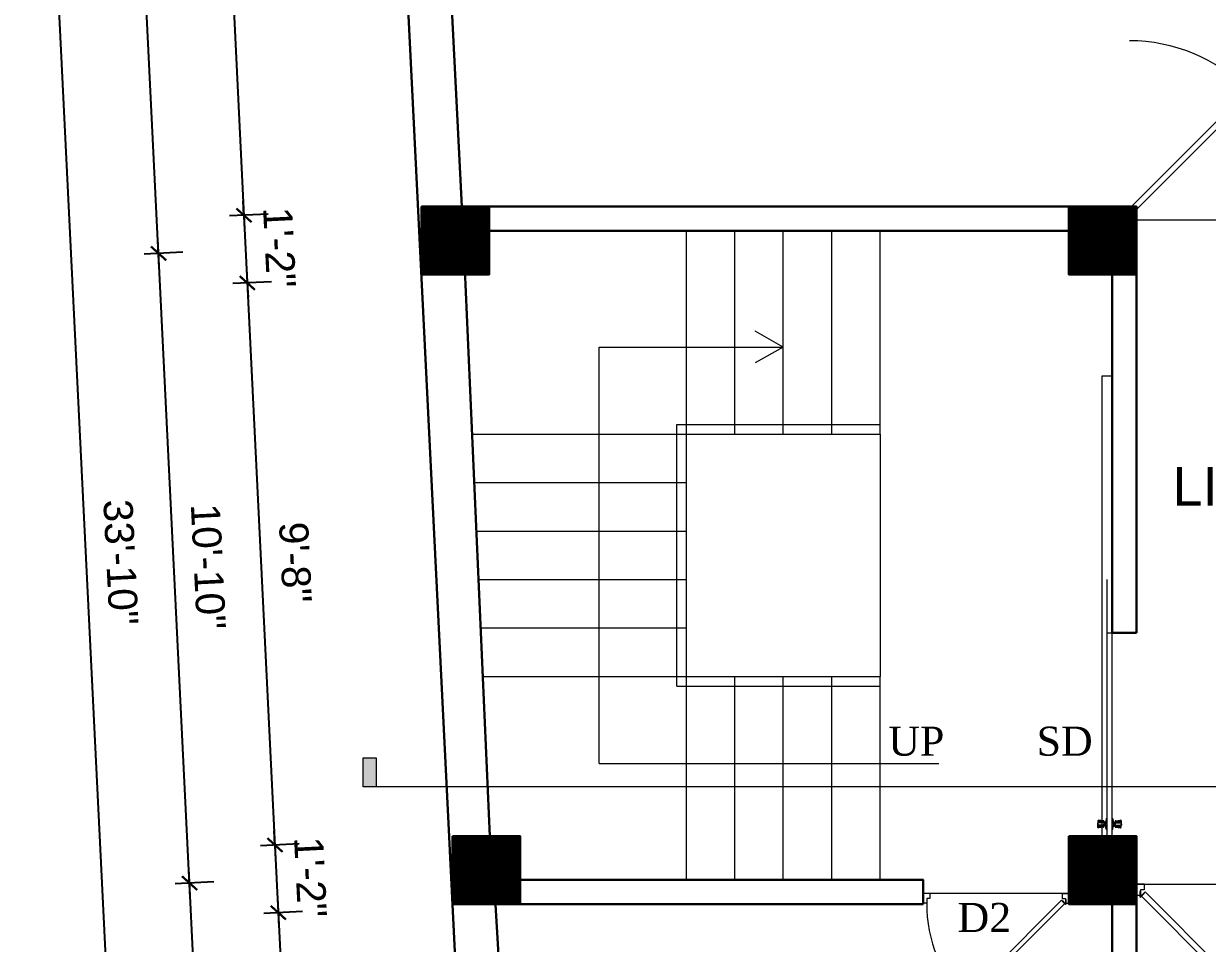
# Model space of a CAD drawing. Header units: inches. Extents: x -4737 to 13205, y 2479 to 13285.
# Drawn here: x -1151.1 to -906.7, y 11473.4 to 11663.2 of the extents above; entities that cross this region are included whole.
import ezdxf
from ezdxf.enums import TextEntityAlignment as Align

# ---------------------------------------------------------------- set-up
doc = ezdxf.new("R2010")
doc.units = ezdxf.units.IN
doc.header["$MEASUREMENT"] = 0
doc.linetypes.add('HIDDEN2', pattern=[0.1875, 0.125, -0.0625])
for name, color, linetype, lineweight in [('Door', 205, 'Continuous', 13), ('hatch-.09', 8, 'Continuous', 9), ('Label', 7, 'Continuous', 13), ('ns_DIMS', 1, 'Continuous', 0), ('ns_DIMS @ 1', 1, 'Continuous', 0), ('ns_TEXT', 7, 'Continuous', 13), ('PUERTAS', 7, 'Continuous', 9), ('stair', 201, 'Continuous', 13), ('WALL', 12, 'Continuous', 30)]:
    doc.layers.add(name, color=color, linetype=linetype, lineweight=lineweight)
doc.styles.add('arial 1000', font='arial.ttf')
doc.styles.add('dim', font='arial.ttf', dxfattribs={"height": 7})
doc.styles.get("Standard").update_dxf_attribs({"font": 'arial.ttf'})
doc.styles.add('Tahoma', font='tahoma.ttf')
doc.dimstyles.new("1-8'", dxfattribs={"dimtxt": 6, "dimasz": 3, "dimexe": 3, "dimexo": 6, "dimgap": 4, "dimtad": 1, "dimdec": 0, "dimzin": 0, "dimdsep": 46, "dimlunit": 4, "dimtxsty": 'arial 1000', "dimblk": 'ARCHTICK', "dimcen": 8, "dimdle": 3, "dimclrt": 7, "dimazin": 0, "dimtfac": 1, "dimtdec": 0, "dimtix": 1, "dimtmove": 2, "dimatfit": 3, "dimfxl": 5, "dimfxlon": 1, "dimarcsym": 0})

# ---------------------------------------------------------------- blocks, each defined once
blk = doc.blocks.new('2ft6in')
at = {"layer": 'PUERTAS', "color": 2}
for p, q in [((0.84, 2.1), (21.02, 22.28)), ((21.71, 21.6), (21.02, 22.28)), ((21.71, 21.6), (1.47, 1.37)), ((18.33, 21.76), (18.31, 21.77)), ((21.18, 18.9), (21.2, 18.89)), ((0, 2), (0, 0)), ((0.6, 2), (0, 2)), ((1.33, 0), (0, 0)), ((0.6, 1.26), (0.6, 2.04)), ((0.67, 1.26), (0.6, 1.26)), ((0.67, 1.26), (0.67, 2.01)), ((0.67, 1), (0.67, 1.26)), ((1.33, 1), (0.67, 1)), ((1.31, 1.53), (0.79, 2.06)), ((1.36, 1.58), (0.81, 2.12)), ((1.36, 1.58), (1.31, 1.53)), ((1.47, 1.37), (1.31, 1.53)), ((1.33, 0), (1.33, 1)), ((28.67, 0), (28.67, 1)), ((28.67, 1), (29.33, 1)), ((28.67, 0), (30, 0)), ((29.33, 1), (29.33, 2)), ((29.33, 2), (30, 2)), ((30, 0), (30, 2))]:
    blk.add_line(p, q, dxfattribs=at)
at = {"layer": 'PUERTAS', "color": 8}
for p, q in [((18.44, 21.9), (18.56, 22.02)), ((18.58, 22.01), (18.56, 22.02)), ((19.42, 21.38), (18.75, 22.14)), ((19.51, 21.48), (18.88, 22.26)), ((19.55, 21.53), (18.93, 22.3)), ((18.81, 20.78), (18.04, 21.4)), ((18.86, 20.83), (18.08, 21.46)), ((18.95, 20.92), (18.2, 21.58)), ((18.44, 21.9), (18.31, 21.77)), ((19.07, 21.03), (18.34, 21.72)), ((19.3, 21.26), (18.61, 22)), ((18.91, 20.27), (19.19, 20.69)), ((19.13, 20.8), (19.03, 20.9)), ((19.15, 20.82), (19.05, 20.92)), ((19.09, 20.44), (19.25, 20.76)), ((19.19, 20.87), (19.1, 20.96)), ((19.25, 20.93), (19.16, 21.02)), ((19.28, 20.63), (19.32, 20.83)), ((19.4, 21.08), (19.31, 21.17)), ((19.47, 21.15), (19.38, 21.24)), ((19.43, 20.78), (19.4, 20.9)), ((19.51, 21.19), (19.42, 21.28)), ((19.55, 20.91), (19.43, 20.94)), ((19.53, 21.21), (19.44, 21.3)), ((19.7, 21.06), (19.51, 21.01)), ((19.89, 21.24), (19.58, 21.08)), ((20.07, 21.42), (19.64, 21.15)), ((19.69, 19.49), (20.12, 19.76)), ((19.87, 19.67), (20.18, 19.83)), ((20.06, 19.85), (20.25, 19.9)), ((20.21, 20), (20.33, 19.97)), ((20.23, 19.7), (20.32, 19.61)), ((20.25, 19.72), (20.34, 19.63)), ((20.29, 19.76), (20.38, 19.67)), ((20.33, 20.13), (20.36, 20.01)), ((20.36, 19.83), (20.45, 19.74)), ((20.48, 20.28), (20.44, 20.08)), ((20.46, 19.64), (21.14, 18.91)), ((20.5, 19.98), (20.6, 19.89)), ((20.67, 20.47), (20.51, 20.15)), ((20.85, 20.64), (20.57, 20.22)), ((20.57, 20.04), (20.66, 19.95)), ((20.61, 20.09), (20.7, 19.99)), ((20.63, 20.11), (20.72, 20.01)), ((20.69, 19.87), (21.42, 19.19)), ((20.81, 19.99), (21.56, 19.33)), ((20.9, 20.08), (21.68, 19.45)), ((20.95, 20.13), (21.72, 19.51)), ((20.21, 19.38), (20.83, 18.61)), ((20.25, 19.43), (20.88, 18.65)), ((20.34, 19.53), (21, 18.77)), ((21.32, 19.01), (21.2, 18.89)), ((21.32, 19.01), (21.44, 19.14)), ((21.43, 19.15), (21.44, 19.14)), ((0, 0), (30, 0))]:
    blk.add_line(p, q, dxfattribs=at)
at = {"layer": 'PUERTAS', "color": 1}
for p, q in [((18.82, 22.25), (18.45, 21.88)), ((18.9, 22.28), (18.48, 21.86)), ((18.84, 22.23), (18.82, 22.25)), ((19.54, 21.59), (18.99, 22.27)), ((18.06, 21.44), (18.48, 21.86)), ((18.74, 20.79), (18.06, 21.34)), ((18.08, 21.51), (18.45, 21.88)), ((18.11, 21.49), (18.08, 21.51)), ((18.83, 20.8), (19.18, 21.15)), ((18.84, 20.21), (19.1, 20.6)), ((18.85, 20.11), (18.84, 20.12)), ((18.92, 20.89), (18.93, 20.88)), ((19.02, 20.88), (19.24, 21.1)), ((19.12, 20.8), (19.03, 20.89)), ((19.1, 20.7), (19.11, 20.69)), ((19.1, 20.6), (19.1, 20.6)), ((19.11, 20.79), (19.33, 21.01)), ((19.54, 21.5), (19.18, 21.15)), ((19.45, 21.31), (19.24, 21.1)), ((19.55, 21.22), (19.33, 21.01)), ((19.45, 21.41), (19.45, 21.41)), ((19.54, 21.22), (19.45, 21.31)), ((19.64, 21.23), (19.64, 21.23)), ((19.64, 19.42), (20.02, 19.67)), ((19.74, 21.24), (19.73, 21.23)), ((20.12, 21.49), (19.74, 21.24)), ((20.02, 19.67), (20.03, 19.68)), ((20.12, 19.68), (20.12, 19.68)), ((20.21, 19.69), (20.43, 19.9)), ((20.22, 21.48), (20.22, 21.49)), ((20.22, 19.41), (20.57, 19.76)), ((20.22, 19.69), (20.31, 19.6)), ((20.31, 19.6), (20.52, 19.81)), ((20.65, 20.12), (20.43, 19.9)), ((20.74, 20.03), (20.52, 19.81)), ((20.93, 20.11), (20.57, 19.76)), ((20.64, 20.11), (20.73, 20.02)), ((20.66, 20.31), (20.65, 20.31)), ((20.65, 20.21), (20.65, 20.22)), ((20.91, 20.7), (20.66, 20.31)), ((20.84, 20.02), (20.83, 20.03)), ((20.91, 20.8), (20.91, 20.79)), ((21.02, 20.12), (21.7, 19.57)), ((19.53, 19.43), (19.54, 19.42)), ((20.22, 19.32), (20.76, 18.64)), ((20.31, 19.5), (20.31, 19.5)), ((20.86, 18.63), (21.28, 19.05)), ((20.91, 18.68), (20.94, 18.66)), ((20.94, 18.66), (21.31, 19.03)), ((21.7, 19.47), (21.28, 19.05)), ((21.67, 19.4), (21.31, 19.03)), ((21.65, 19.42), (21.67, 19.4))]:
    blk.add_line(p, q, dxfattribs=at)
at = {"layer": 'PUERTAS', "color": 2}
for radius in [0.129, 0.0627]:
    blk.add_circle((0.68, 2.14), radius, dxfattribs=at)
at = {"layer": 'PUERTAS', "color": 8}
blk.add_arc((0.68, 2.14), 28.65, 359.7285, 90.0333, dxfattribs=at)
at = {"layer": 'PUERTAS', "color": 1}
for centre, start, end in [((18.94, 22.23), 38.9236, 135), ((18.78, 20.84), 231.0764, 315), ((18.89, 20.16), 135, 225), ((18.97, 20.93), 225, 315), ((19.16, 20.74), 135, 219.7428), ((19.06, 20.65), 315, 39.7428), ((19.4, 21.36), 315, 45), ((19.49, 21.55), 315, 38.9236), ((19.6, 21.18), 50.2572, 135), ((19.68, 21.28), 230.2572, 315), ((20.07, 19.63), 50.2572, 135), ((20.17, 21.44), 45, 135), ((20.16, 19.73), 230.2572, 315), ((20.35, 19.55), 135, 225), ((20.7, 20.26), 135, 219.7428), ((20.6, 20.17), 315, 39.7428), ((20.78, 19.98), 45, 135), ((20.87, 20.75), 315, 45), ((20.98, 20.07), 51.0764, 135), ((21.65, 19.52), 315, 51.0764), ((19.59, 19.47), 225, 315), ((20.27, 19.36), 135, 218.9236), ((20.82, 18.68), 218.9236, 315)]:
    blk.add_arc(centre, 0.0667, start, end, dxfattribs=at)
blk = doc.blocks.new('*U33')
at = {"color": 3, "xscale": -1}
blk.add_blockref('2ft6in', (42, 0), dxfattribs=at)
blk = doc.blocks.new('3ft')
at = {"layer": 'PUERTAS', "color": 2}
for p, q in [((1.01, 2.52), (25.23, 26.74)), ((26.05, 25.92), (1.77, 1.64)), ((21.99, 26.11), (21.98, 26.13)), ((26.05, 25.92), (25.23, 26.74)), ((25.42, 22.68), (25.43, 22.67)), ((0.72, 1.52), (0.72, 2.44)), ((1.57, 1.84), (0.94, 2.47)), ((1.63, 1.89), (0.97, 2.55)), ((0, 2.4), (0, 0)), ((0.72, 2.4), (0, 2.4)), ((1.6, 0), (0, 0)), ((0.8, 1.52), (0.72, 1.52)), ((0.8, 1.52), (0.8, 2.41)), ((0.8, 1.2), (0.8, 1.52)), ((1.6, 1.2), (0.8, 1.2)), ((1.63, 1.89), (1.57, 1.84)), ((1.77, 1.64), (1.57, 1.84)), ((1.6, 0), (1.6, 1.2)), ((34.4, 0), (34.4, 1.2)), ((34.4, 1.2), (35.2, 1.2)), ((34.4, 0), (36, 0)), ((35.2, 1.2), (35.2, 2.4)), ((35.2, 2.4), (36, 2.4)), ((36, 0), (36, 2.4))]:
    blk.add_line(p, q, dxfattribs=at)
at = {"layer": 'PUERTAS', "color": 8}
for p, q in [((22.57, 24.94), (21.65, 25.68)), ((22.63, 24.99), (21.69, 25.75)), ((22.74, 25.1), (21.84, 25.9)), ((22.13, 26.28), (21.98, 26.13)), ((22.88, 25.24), (22.01, 26.06)), ((22.13, 26.28), (22.27, 26.42)), ((22.29, 26.41), (22.27, 26.42)), ((23.16, 25.52), (22.34, 26.39)), ((23.3, 25.66), (22.5, 26.56)), ((23.41, 25.77), (22.65, 26.71)), ((22.69, 24.32), (23.02, 24.83)), ((23.46, 25.83), (22.72, 26.75)), ((22.95, 24.96), (22.84, 25.07)), ((22.98, 24.99), (22.86, 25.1)), ((23.03, 25.04), (22.91, 25.15)), ((22.91, 24.53), (23.1, 24.91)), ((23.11, 25.12), (22.99, 25.23)), ((23.13, 24.76), (23.18, 24.99)), ((23.28, 25.3), (23.17, 25.41)), ((23.36, 25.37), (23.25, 25.49)), ((23.31, 24.94), (23.28, 25.08)), ((23.41, 25.43), (23.3, 25.54)), ((23.46, 25.09), (23.32, 25.13)), ((23.44, 25.45), (23.33, 25.56)), ((23.64, 25.27), (23.41, 25.22)), ((23.87, 25.49), (23.49, 25.3)), ((24.08, 25.71), (23.57, 25.38)), ((24.8, 24.56), (24.61, 24.18)), ((25.02, 24.77), (24.68, 24.26)), ((23.63, 23.38), (24.14, 23.72)), ((23.84, 23.6), (24.22, 23.79)), ((24.07, 23.82), (24.3, 23.88)), ((24.25, 24), (24.39, 23.97)), ((24.25, 23.26), (24.99, 22.34)), ((24.27, 23.64), (24.38, 23.53)), ((24.3, 23.67), (24.41, 23.56)), ((24.3, 23.32), (25.06, 22.38)), ((24.35, 23.72), (24.46, 23.61)), ((24.4, 24.15), (24.43, 24.01)), ((24.41, 23.43), (25.2, 22.53)), ((24.43, 23.8), (24.54, 23.69)), ((24.58, 24.33), (24.52, 24.1)), ((24.55, 23.57), (25.37, 22.7)), ((24.6, 23.97), (24.72, 23.86)), ((24.68, 24.05), (24.79, 23.94)), ((24.73, 24.1), (24.85, 23.99)), ((24.76, 24.13), (24.87, 24.02)), ((24.83, 23.85), (25.7, 23.03)), ((24.97, 23.99), (25.87, 23.2)), ((25.08, 24.1), (26.02, 23.34)), ((25.14, 24.15), (26.06, 23.41)), ((25.58, 22.82), (25.43, 22.67)), ((25.58, 22.82), (25.73, 22.97)), ((25.72, 22.98), (25.73, 22.97)), ((0, 0), (36, 0))]:
    blk.add_line(p, q, dxfattribs=at)
at = {"layer": 'PUERTAS', "color": 1}
for p, q in [((21.67, 25.73), (22.17, 26.23)), ((22.49, 24.95), (21.67, 25.61)), ((21.7, 25.82), (22.14, 26.26)), ((21.73, 25.79), (21.7, 25.82)), ((22.58, 26.7), (22.14, 26.26)), ((22.67, 26.73), (22.17, 26.23)), ((22.61, 26.67), (22.58, 26.7)), ((22.6, 24.96), (23.02, 25.38)), ((22.61, 24.25), (22.92, 24.72)), ((22.7, 25.07), (22.71, 25.06)), ((23.45, 25.91), (22.79, 26.73)), ((22.82, 25.06), (23.08, 25.32)), ((22.94, 24.95), (22.83, 25.07)), ((22.92, 24.72), (22.92, 24.72)), ((22.93, 24.94), (23.19, 25.21)), ((22.93, 24.84), (22.93, 24.83)), ((23.44, 25.81), (23.02, 25.38)), ((23.34, 25.58), (23.08, 25.32)), ((23.46, 25.47), (23.19, 25.21)), ((23.33, 25.7), (23.34, 25.69)), ((23.45, 25.46), (23.33, 25.57)), ((23.57, 25.47), (23.57, 25.47)), ((24.15, 25.79), (23.68, 25.48)), ((23.68, 25.48), (23.68, 25.48)), ((24.27, 25.78), (24.26, 25.79)), ((25.1, 24.84), (24.79, 24.38)), ((25.09, 24.96), (25.1, 24.95)), ((22.62, 24.13), (22.61, 24.14)), ((23.44, 23.31), (23.45, 23.3)), ((23.56, 23.3), (24.03, 23.61)), ((24.03, 23.61), (24.03, 23.62)), ((24.14, 23.62), (24.14, 23.62)), ((24.25, 23.62), (24.51, 23.89)), ((24.26, 23.29), (24.69, 23.71)), ((24.26, 23.63), (24.37, 23.52)), ((24.26, 23.18), (24.92, 22.37)), ((24.37, 23.52), (24.63, 23.77)), ((24.37, 23.4), (24.37, 23.4)), ((24.78, 24.15), (24.51, 23.89)), ((24.89, 24.03), (24.63, 23.77)), ((25.11, 24.14), (24.69, 23.71)), ((24.77, 24.14), (24.88, 24.03)), ((24.79, 24.38), (24.78, 24.37)), ((24.78, 24.26), (24.78, 24.26)), ((25, 24.03), (25, 24.03)), ((25.04, 22.36), (25.54, 22.86)), ((25.1, 22.42), (25.13, 22.39)), ((25.13, 22.39), (25.57, 22.83)), ((25.22, 24.14), (26.03, 23.48)), ((26.04, 23.37), (25.54, 22.86)), ((26.01, 23.27), (25.57, 22.83)), ((25.98, 23.3), (26.01, 23.27))]:
    blk.add_line(p, q, dxfattribs=at)
at = {"layer": 'PUERTAS', "color": 2}
for radius in [0.155, 0.0752]:
    blk.add_circle((0.82, 2.56), radius, dxfattribs=at)
at = {"layer": 'PUERTAS', "color": 8}
blk.add_arc((0.82, 2.56), 34.38, 359.7285, 90.0333, dxfattribs=at)
at = {"layer": 'PUERTAS', "color": 1}
for centre, start, end in [((22.54, 25.01), 231.0764, 315), ((22.73, 26.68), 38.9236, 135), ((22.77, 25.12), 225, 315), ((22.99, 24.89), 135, 219.7428), ((22.87, 24.78), 315, 39.7428), ((23.28, 25.63), 315, 45), ((23.39, 25.86), 315, 38.9236), ((23.51, 25.41), 50.2572, 135), ((23.62, 25.53), 230.2572, 315), ((24.2, 25.73), 45, 135), ((25.04, 24.89), 315, 45), ((22.67, 24.2), 135, 225), ((23.51, 23.36), 225, 315), ((24.09, 23.56), 50.2572, 135), ((24.2, 23.68), 230.2572, 315), ((24.32, 23.23), 135, 218.9236), ((24.42, 23.46), 135, 225), ((24.84, 24.31), 135, 219.7428), ((24.72, 24.21), 315, 39.7428), ((24.94, 23.98), 45, 135), ((24.98, 22.42), 218.9236, 315), ((25.17, 24.08), 51.0764, 135), ((25.98, 23.42), 315, 51.0764)]:
    blk.add_arc(centre, 0.08, start, end, dxfattribs=at)
blk = doc.blocks.new('*U36')
at = {"color": 3}
blk.add_blockref('3ft', (0, 0), dxfattribs=at)
blk = doc.blocks.new('*U53')
blk.add_hatch(color=256).paths.add_polyline_path([(-7.7473, 0.125), (-7.6914, 0.125), (-7.6914, 0), (-7.7473, 0)])
at = {"linetype": 'HIDDEN2', "ltscale": 100}
blk.add_line((-0.3125, 0), (-7.7473, 0), dxfattribs=at)
blk.add_lwpolyline([(-7.7473, 0.125), (-7.6914, 0.125), (-7.6914, 0), (-7.7473, 0)], close=True)
at = {"style": 'Tahoma', "flags": 8}
blk.add_attdef('VIEWNUMBER', text='', height=0.125, dxfattribs=at).set_placement((0, 0), align=Align.BOTTOM_CENTER)
blk.add_attdef('SHEETNUMBER', text='', height=0.125, dxfattribs=at).set_placement((0, -0.0625), align=Align.TOP_CENTER)
blk = doc.blocks.new('_ArchTick')
at = {"color": 0, "const_width": 0.15}
blk.add_lwpolyline([(-0.5, -0.5), (0.5, 0.5)], dxfattribs=at)
blk = doc.blocks.new('*D1342')
at = {"layer": 'Defpoints', "color": 0, "transparency": 16777216}
for p in [(-1075.48, 11743.99), (-1068.96, 11625.48), (-1105.6, 11623.67)]:
    blk.add_point(p, dxfattribs=at)
at = {"layer": 'ns_DIMS', "color": 0, "lineweight": -2, "transparency": 16777216}
for p, q in [((-1111.59, 11745.21), (-1105.45, 11620.68)), ((-1106.45, 11742.46), (-1114.44, 11742.07)), ((-1100.61, 11623.92), (-1108.6, 11623.53))]:
    blk.add_line(p, q, dxfattribs=at)
at = {"layer": 'ns_DIMS', "color": 0, "lineweight": -2, "transparency": 16777216, "xscale": 3, "yscale": 3, "zscale": 3}
for p, rotation in [((-1111.44, 11742.22), 92.82029601864663), ((-1105.6, 11623.67), 272.8202960186466)]:
    blk.add_blockref('_ArchTick', p, dxfattribs=dict(at, rotation=rotation))
at = {"layer": 'ns_DIMS', "color": 7, "transparency": 16777216, "insert": (-1101.47, 11683.29), "char_height": 6, "attachment_point": 5, "rotation": 272.8203, "style": 'arial 1000'}
blk.add_mtext('9\'-11"', dxfattribs=at)
blk = doc.blocks.new('*D1343')
at = {"layer": 'Defpoints', "color": 0, "transparency": 16777216}
for p in [(-1068.96, 11625.48), (-1068.96, 11611.48), (-1104.91, 11609.71)]:
    blk.add_point(p, dxfattribs=at)
at = {"layer": 'ns_DIMS', "color": 0, "lineweight": -2, "transparency": 16777216}
for p, q in [((-1105.6, 11623.67), (-1105.75, 11626.67)), ((-1100.61, 11623.92), (-1108.6, 11623.53)), ((-1105.6, 11623.67), (-1104.91, 11609.71)), ((-1099.92, 11609.95), (-1107.91, 11609.56)), ((-1104.91, 11609.71), (-1104.76, 11606.71))]:
    blk.add_line(p, q, dxfattribs=at)
at = {"layer": 'ns_DIMS', "color": 0, "lineweight": -2, "transparency": 16777216, "xscale": 3, "yscale": 3, "zscale": 3}
for p, rotation in [((-1105.6, 11623.67), 272.8202960186466), ((-1104.91, 11609.71), 92.82029601864663)]:
    blk.add_blockref('_ArchTick', p, dxfattribs=dict(at, rotation=rotation))
at = {"layer": 'ns_DIMS', "color": 7, "transparency": 16777216, "insert": (-1098.25, 11617.04), "char_height": 6, "attachment_point": 5, "rotation": 272.8203, "style": 'arial 1000'}
blk.add_mtext('1\'-2"', dxfattribs=at)
blk = doc.blocks.new('*D1344')
at = {"layer": 'Defpoints', "color": 0, "transparency": 16777216}
for p in [(-1068.96, 11611.48), (-1062.55, 11495.48), (-1099.2, 11493.67)]:
    blk.add_point(p, dxfattribs=at)
at = {"layer": 'ns_DIMS', "color": 0, "lineweight": -2, "transparency": 16777216}
for p, q in [((-1105.06, 11612.7), (-1099.05, 11490.68)), ((-1099.92, 11609.95), (-1107.91, 11609.56)), ((-1094.2, 11493.92), (-1102.19, 11493.53))]:
    blk.add_line(p, q, dxfattribs=at)
at = {"layer": 'ns_DIMS', "color": 0, "lineweight": -2, "transparency": 16777216, "xscale": 3, "yscale": 3, "zscale": 3}
for p, rotation in [((-1104.91, 11609.71), 92.82029601864663), ((-1099.2, 11493.67), 272.8202960186466)]:
    blk.add_blockref('_ArchTick', p, dxfattribs=dict(at, rotation=rotation))
at = {"layer": 'ns_DIMS', "color": 7, "transparency": 16777216, "insert": (-1095, 11552.04), "char_height": 6, "attachment_point": 5, "rotation": 272.8203, "style": 'arial 1000'}
blk.add_mtext('9\'-8"', dxfattribs=at)
blk = doc.blocks.new('*D1345')
at = {"layer": 'Defpoints', "color": 0, "transparency": 16777216}
for p in [(-1062.55, 11495.48), (-1062.55, 11481.48), (-1098.51, 11479.71)]:
    blk.add_point(p, dxfattribs=at)
at = {"layer": 'ns_DIMS', "color": 0, "lineweight": -2, "transparency": 16777216}
for p, q in [((-1099.2, 11493.67), (-1099.34, 11496.67)), ((-1094.2, 11493.92), (-1102.19, 11493.53)), ((-1099.2, 11493.67), (-1098.51, 11479.71)), ((-1093.51, 11479.95), (-1101.5, 11479.56)), ((-1098.51, 11479.71), (-1098.36, 11476.71))]:
    blk.add_line(p, q, dxfattribs=at)
at = {"layer": 'ns_DIMS', "color": 0, "lineweight": -2, "transparency": 16777216, "xscale": 3, "yscale": 3, "zscale": 3}
for p, rotation in [((-1099.2, 11493.67), 272.8202960186466), ((-1098.51, 11479.71), 92.82029601864663)]:
    blk.add_blockref('_ArchTick', p, dxfattribs=dict(at, rotation=rotation))
at = {"layer": 'ns_DIMS', "color": 7, "transparency": 16777216, "insert": (-1091.85, 11487.04), "char_height": 6, "attachment_point": 5, "rotation": 272.8203, "style": 'arial 1000'}
blk.add_mtext('1\'-2"', dxfattribs=at)
blk = doc.blocks.new('*D1346')
at = {"layer": 'Defpoints', "color": 0, "transparency": 16777216}
for p in [(-1062.55, 11481.48), (-1050.04, 11422.47), (-1095.58, 11420.23)]:
    blk.add_point(p, dxfattribs=at)
at = {"layer": 'ns_DIMS', "color": 0, "lineweight": -2, "transparency": 16777216}
for p, q in [((-1098.66, 11482.7), (-1095.43, 11417.23)), ((-1093.51, 11479.95), (-1101.5, 11479.56)), ((-1090.58, 11420.47), (-1098.57, 11420.08))]:
    blk.add_line(p, q, dxfattribs=at)
at = {"layer": 'ns_DIMS', "color": 0, "lineweight": -2, "transparency": 16777216, "xscale": 3, "yscale": 3, "zscale": 3}
for p, rotation in [((-1098.51, 11479.71), 92.82029601864663), ((-1095.58, 11420.23), 272.8202960186466)]:
    blk.add_blockref('_ArchTick', p, dxfattribs=dict(at, rotation=rotation))
at = {"layer": 'ns_DIMS', "color": 7, "transparency": 16777216, "insert": (-1090, 11450.32), "char_height": 6, "attachment_point": 5, "rotation": 272.8203, "style": 'arial 1000'}
blk.add_mtext("5'", dxfattribs=at)
blk = doc.blocks.new('*D1349')
at = {"layer": 'Defpoints', "color": 0, "transparency": 16777216}
for p in [(-1062.55, 11488.48), (-1116.83, 11485.81), (-1056.2, 11359.48)]:
    blk.add_point(p, dxfattribs=at)
at = {"layer": 'ns_DIMS', "color": 0, "lineweight": -2, "transparency": 16777216}
for p, q in [((-1110.33, 11353.81), (-1116.98, 11488.8)), ((-1111.84, 11486.05), (-1119.83, 11485.66)), ((-1105.48, 11357.05), (-1113.47, 11356.66))]:
    blk.add_line(p, q, dxfattribs=at)
at = {"layer": 'ns_DIMS', "color": 0, "lineweight": -2, "transparency": 16777216, "xscale": 3, "yscale": 3, "zscale": 3}
for p, rotation in [((-1116.83, 11485.81), 92.82029601863742), ((-1110.48, 11356.81), 272.8202960186374)]:
    blk.add_blockref('_ArchTick', p, dxfattribs=dict(at, rotation=rotation))
at = {"layer": 'ns_DIMS', "color": 7, "transparency": 16777216, "insert": (-1106.6, 11421.65), "char_height": 6, "attachment_point": 5, "rotation": 272.8203, "style": 'arial 1000'}
blk.add_mtext('10\'-9"', dxfattribs=at)
blk = doc.blocks.new('*D1350')
at = {"layer": 'Defpoints', "color": 0, "transparency": 16777216}
for p in [(-1076.17, 11757.99), (-1148.09, 11754.45), (-1056.2, 11352.48)]:
    blk.add_point(p, dxfattribs=at)
at = {"layer": 'ns_DIMS', "color": 0, "lineweight": -2, "transparency": 16777216}
for p, q in [((-1127.96, 11345.94), (-1148.23, 11757.44)), ((-1143.09, 11754.69), (-1151.08, 11754.3)), ((-1123.12, 11349.18), (-1131.11, 11348.79))]:
    blk.add_line(p, q, dxfattribs=at)
at = {"layer": 'ns_DIMS', "color": 0, "lineweight": -2, "transparency": 16777216, "xscale": 3, "yscale": 3, "zscale": 3}
for p, rotation in [((-1148.09, 11754.45), 92.82029601863792), ((-1128.11, 11348.94), 272.8202960186379)]:
    blk.add_blockref('_ArchTick', p, dxfattribs=dict(at, rotation=rotation))
at = {"layer": 'ns_DIMS', "color": 7, "transparency": 16777216, "insert": (-1131.04, 11552.04), "char_height": 6, "attachment_point": 5, "rotation": 272.8203, "style": 'arial 1000'}
blk.add_mtext('33\'-10"', dxfattribs=at)
blk = doc.blocks.new('*D1351')
at = {"layer": 'Defpoints', "color": 0, "transparency": 16777216}
for p in [(-1068.96, 11618.48), (-1123.23, 11615.81), (-1062.55, 11488.48)]:
    blk.add_point(p, dxfattribs=at)
at = {"layer": 'ns_DIMS', "color": 0, "lineweight": -2, "transparency": 16777216}
for p, q in [((-1116.68, 11482.81), (-1123.38, 11618.8)), ((-1118.24, 11616.05), (-1126.23, 11615.66)), ((-1111.84, 11486.05), (-1119.83, 11485.66))]:
    blk.add_line(p, q, dxfattribs=at)
at = {"layer": 'ns_DIMS', "color": 0, "lineweight": -2, "transparency": 16777216, "xscale": 3, "yscale": 3, "zscale": 3}
for p, rotation in [((-1123.23, 11615.81), 92.82029601864667), ((-1116.83, 11485.81), 272.8202960186467)]:
    blk.add_blockref('_ArchTick', p, dxfattribs=dict(at, rotation=rotation))
at = {"layer": 'ns_DIMS', "color": 7, "transparency": 16777216, "insert": (-1112.98, 11551.15), "char_height": 6, "attachment_point": 5, "rotation": 272.8203, "style": 'arial 1000'}
blk.add_mtext('10\'-10"', dxfattribs=at)
blk = doc.blocks.new('*D1352')
at = {"layer": 'Defpoints', "color": 0, "transparency": 16777216}
for p in [(-1075.48, 11750.99), (-1129.76, 11748.31), (-1068.96, 11618.48)]:
    blk.add_point(p, dxfattribs=at)
at = {"layer": 'ns_DIMS', "color": 0, "lineweight": -2, "transparency": 16777216}
for p, q in [((-1123.09, 11612.81), (-1129.91, 11751.31)), ((-1124.77, 11748.56), (-1132.76, 11748.17)), ((-1118.24, 11616.05), (-1126.23, 11615.66))]:
    blk.add_line(p, q, dxfattribs=at)
at = {"layer": 'ns_DIMS', "color": 0, "lineweight": -2, "transparency": 16777216, "xscale": 3, "yscale": 3, "zscale": 3}
for p, rotation in [((-1129.76, 11748.31), 92.82029601864667), ((-1123.23, 11615.81), 272.8202960186467)]:
    blk.add_blockref('_ArchTick', p, dxfattribs=dict(at, rotation=rotation))
at = {"layer": 'ns_DIMS', "color": 7, "transparency": 16777216, "insert": (-1119.49, 11682.4), "char_height": 6, "attachment_point": 5, "rotation": 272.8203, "style": 'arial 1000'}
blk.add_mtext('11\'-1"', dxfattribs=at)

msp = doc.modelspace()

# ---------------------------------------------------------------- hatches: boundary and pattern name
at = {"layer": 'hatch-.09'}
h = msp.add_hatch(dxfattribs=at)
h.set_pattern_fill('ANSI31', color=256)
h.set_pattern_definition([(45, (-16501.34476, 11335.34088), (-0.0883883476, 0.0883883476), [])])
h.paths.add_polyline_path([(-1054.96, 11625.48), (-1068.96, 11625.48), (-1068.96, 11611.48), (-1054.96, 11611.48)])
h = msp.add_hatch(dxfattribs=at)
h.set_pattern_fill('ANSI31', color=256)
h.set_pattern_definition([(45, (-16367.67833, 11335.34088), (-0.0883883476, 0.0883883476), [])])
h.paths.add_polyline_path([(-921.29, 11625.48), (-935.29, 11625.48), (-935.29, 11611.48), (-921.29, 11611.48)])
h = msp.add_hatch(dxfattribs=at)
h.set_pattern_fill('ANSI31', color=256)
h.set_pattern_definition([(45, (-16494.94054, 11205.34088), (-0.0883883476, 0.0883883476), [])])
h.paths.add_polyline_path([(-1048.55, 11495.48), (-1062.55, 11495.48), (-1062.55, 11481.48), (-1048.55, 11481.48)])
h = msp.add_hatch(dxfattribs=at)
h.set_pattern_fill('ANSI31', color=256)
h.set_pattern_definition([(45, (-16367.67833, 11205.34088), (-0.0883883476, 0.0883883476), [])])
h.paths.add_polyline_path([(-921.29, 11495.48), (-935.29, 11495.48), (-935.29, 11481.48), (-921.29, 11481.48)])

# ---------------------------------------------------------------- linework, layer by layer
at = {"layer": 'Door'}
msp.add_line((-974.23, 11578.48), (-974.23, 11528.48), dxfattribs=at)
msp.add_lwpolyline([(-928.45, 11495.48), (-926.29, 11495.48), (-926.29, 11590.48), (-928.45, 11590.48)], close=True, dxfattribs=at)
at = {"layer": 'ns_DIMS'}
for p, q in [((-994.23, 11596.48), (-1000.04, 11599.75)), ((-1032.23, 11596.48), (-994.23, 11596.48)), ((-1032.23, 11510.48), (-1032.23, 11596.48)), ((-994.23, 11596.48), (-1000.04, 11593.21)), ((-1032.23, 11510.48), (-962.13, 11510.48))]:
    msp.add_line(p, q, dxfattribs=at)
at = {"layer": 'PUERTAS', "color": 2}
for p, q in [((-927.45, 11548.48), (-927.45, 11495.48)), ((-926.29, 11495.48), (-926.29, 11548.48)), ((-927.45, 11537.48), (-926.29, 11537.48)), ((-929.29, 11498.21), (-929.31, 11498.21)), ((-924.45, 11498.21), (-924.42, 11498.21)), ((-926.29, 11495.48), (-927.45, 11495.48))]:
    msp.add_line(p, q, dxfattribs=at)
at = {"layer": 'PUERTAS', "color": 8}
for p, q in [((-929.31, 11498), (-929.31, 11498.21)), ((-929.31, 11498), (-929.31, 11497.79)), ((-929.29, 11497.79), (-929.31, 11497.79)), ((-928.05, 11498.55), (-929.25, 11498.68)), ((-928.05, 11498.4), (-929.25, 11498.47)), ((-928.05, 11498.2), (-929.25, 11498.24)), ((-928.05, 11497.81), (-929.25, 11497.77)), ((-928.05, 11497.61), (-929.25, 11497.53)), ((-928.05, 11497.45), (-929.25, 11497.32)), ((-928.06, 11498.64), (-929.23, 11498.76)), ((-928.06, 11497.37), (-929.23, 11497.24)), ((-927.8, 11498.35), (-927.96, 11498.35)), ((-927.8, 11498.31), (-927.96, 11498.31)), ((-927.8, 11498.24), (-927.96, 11498.24)), ((-927.8, 11498.13), (-927.96, 11498.13)), ((-927.8, 11497.88), (-927.96, 11497.88)), ((-927.8, 11497.77), (-927.96, 11497.77)), ((-927.8, 11497.69), (-927.96, 11497.69)), ((-927.8, 11497.66), (-927.96, 11497.66)), ((-927.53, 11498.98), (-927.66, 11498.39)), ((-927.53, 11498.68), (-927.66, 11498.28)), ((-927.53, 11498.36), (-927.66, 11498.16)), ((-927.53, 11498.11), (-927.66, 11498.03)), ((-927.53, 11497.9), (-927.66, 11497.97)), ((-927.53, 11497.64), (-927.66, 11497.84)), ((-927.53, 11497.32), (-927.66, 11497.73)), ((-927.53, 11497.02), (-927.66, 11497.62)), ((-926.21, 11498.98), (-926.08, 11498.39)), ((-926.21, 11498.68), (-926.08, 11498.28)), ((-926.21, 11498.36), (-926.08, 11498.16)), ((-926.21, 11498.11), (-926.08, 11498.03)), ((-926.21, 11497.9), (-926.08, 11497.97)), ((-926.21, 11497.64), (-926.08, 11497.84)), ((-926.21, 11497.32), (-926.08, 11497.73)), ((-926.21, 11497.02), (-926.08, 11497.62)), ((-925.94, 11498.35), (-925.78, 11498.35)), ((-925.94, 11498.31), (-925.78, 11498.31)), ((-925.94, 11498.24), (-925.78, 11498.24)), ((-925.94, 11498.13), (-925.78, 11498.13)), ((-925.94, 11497.88), (-925.78, 11497.88)), ((-925.94, 11497.77), (-925.78, 11497.77)), ((-925.94, 11497.69), (-925.78, 11497.69)), ((-925.94, 11497.66), (-925.78, 11497.66)), ((-925.69, 11498.55), (-924.49, 11498.68)), ((-925.69, 11498.4), (-924.49, 11498.47)), ((-925.69, 11498.2), (-924.49, 11498.24)), ((-925.69, 11497.81), (-924.49, 11497.77)), ((-925.69, 11497.61), (-924.49, 11497.53)), ((-925.69, 11497.45), (-924.49, 11497.32)), ((-925.68, 11498.64), (-924.5, 11498.76)), ((-925.68, 11497.37), (-924.5, 11497.24)), ((-924.45, 11497.79), (-924.42, 11497.79)), ((-924.42, 11498), (-924.42, 11498.21)), ((-924.42, 11498), (-924.42, 11497.79))]:
    msp.add_line(p, q, dxfattribs=at)
at = {"layer": 'PUERTAS', "color": 1}
for p, q in [((-929.25, 11498.63), (-929.29, 11498.63)), ((-929.29, 11498.63), (-929.29, 11498)), ((-929.29, 11497.38), (-929.29, 11498)), ((-929.25, 11497.38), (-929.29, 11497.38)), ((-929.25, 11498.71), (-929.25, 11498)), ((-929.25, 11497.29), (-929.25, 11498)), ((-928.12, 11498.68), (-929.16, 11498.79)), ((-928.05, 11498.6), (-928.05, 11498)), ((-928.05, 11498.45), (-928.04, 11498.45)), ((-928.05, 11497.4), (-928.05, 11498)), ((-928.05, 11497.56), (-928.04, 11497.56)), ((-927.96, 11498.37), (-927.96, 11498)), ((-927.8, 11498.36), (-927.96, 11498.36)), ((-927.96, 11497.64), (-927.96, 11498)), ((-927.8, 11497.65), (-927.96, 11497.65)), ((-927.8, 11498.37), (-927.8, 11498)), ((-927.8, 11497.63), (-927.8, 11498)), ((-927.73, 11498.45), (-927.72, 11498.45)), ((-927.73, 11497.55), (-927.72, 11497.55)), ((-927.54, 11499.09), (-927.65, 11498.54)), ((-927.65, 11498.54), (-927.65, 11498.53)), ((-927.65, 11497.46), (-927.65, 11497.47)), ((-927.54, 11496.92), (-927.65, 11497.46)), ((-927.45, 11499.17), (-927.46, 11499.17)), ((-926.29, 11499.17), (-926.28, 11499.17)), ((-926.2, 11499.09), (-926.09, 11498.54)), ((-926.2, 11496.92), (-926.09, 11497.46)), ((-926.09, 11498.54), (-926.09, 11498.53)), ((-926.09, 11497.46), (-926.09, 11497.47)), ((-926.01, 11498.45), (-926.01, 11498.45)), ((-926.01, 11497.55), (-926.01, 11497.55)), ((-925.94, 11498.37), (-925.94, 11498)), ((-925.94, 11498.36), (-925.78, 11498.36)), ((-925.94, 11497.63), (-925.94, 11498)), ((-925.94, 11497.65), (-925.78, 11497.65)), ((-925.78, 11498.37), (-925.78, 11498)), ((-925.78, 11497.64), (-925.78, 11498)), ((-925.69, 11498.45), (-925.7, 11498.45)), ((-925.69, 11497.56), (-925.7, 11497.56)), ((-925.69, 11498.6), (-925.69, 11498)), ((-925.69, 11497.4), (-925.69, 11498)), ((-925.62, 11498.68), (-924.58, 11498.79)), ((-924.49, 11498.71), (-924.49, 11498)), ((-924.49, 11498.63), (-924.45, 11498.63)), ((-924.49, 11497.29), (-924.49, 11498)), ((-924.49, 11497.38), (-924.45, 11497.38)), ((-924.45, 11498.63), (-924.45, 11498)), ((-924.45, 11497.38), (-924.45, 11498)), ((-928.12, 11497.32), (-929.16, 11497.21)), ((-927.45, 11496.84), (-927.46, 11496.84)), ((-926.29, 11496.84), (-926.28, 11496.84)), ((-925.62, 11497.32), (-924.58, 11497.21))]:
    msp.add_line(p, q, dxfattribs=at)
for centre, start, end in [((-928.13, 11498.6), 360, 83.9236), ((-928.13, 11497.4), 276.0764, 360), ((-928.04, 11498.37), 360, 90), ((-928.04, 11497.64), 270, 360), ((-927.72, 11498.37), 95.2572, 180), ((-927.72, 11497.63), 180, 264.7428), ((-927.73, 11498.53), 275.2572, 360), ((-927.73, 11497.47), 360, 84.7428), ((-927.46, 11499.09), 90, 180), ((-926.28, 11499.09), 360, 90), ((-926.01, 11498.53), 180, 264.7428), ((-926.01, 11497.47), 95.2572, 180), ((-926.02, 11498.37), 360, 84.7428), ((-926.02, 11497.63), 275.2572, 360), ((-925.7, 11498.37), 90, 180), ((-925.7, 11497.64), 180, 270), ((-925.61, 11498.6), 96.0764, 180), ((-925.61, 11497.4), 180, 263.9236), ((-924.57, 11498.71), 360, 96.0764), ((-929.17, 11497.29), 180, 276.0764), ((-927.46, 11496.92), 180, 270), ((-926.28, 11496.92), 270, 360), ((-924.57, 11497.29), 263.9236, 360)]:
    msp.add_arc(centre, 0.08, start, end, dxfattribs=at)
at = {"layer": 'stair', "linetype": 'ByBlock', "ltscale": 5}
for p, q in [((-1014.23, 11486.48), (-1014.23, 11620.48)), ((-1004.23, 11578.48), (-1004.23, 11620.48)), ((-994.23, 11578.48), (-994.23, 11620.48)), ((-984.23, 11578.48), (-984.23, 11620.48)), ((-974.23, 11578.48), (-974.23, 11620.48)), ((-1016.23, 11580.48), (-974.23, 11580.48)), ((-1016.23, 11526.48), (-1016.23, 11580.48)), ((-1058.5, 11578.48), (-974.23, 11578.48)), ((-1058.06, 11568.48), (-1014.23, 11568.48)), ((-1057.61, 11558.48), (-1014.23, 11558.48)), ((-1057.17, 11548.48), (-1014.23, 11548.48)), ((-1056.72, 11538.48), (-1014.23, 11538.48)), ((-1056.28, 11528.48), (-974.23, 11528.48)), ((-1004.23, 11486.48), (-1004.23, 11528.48)), ((-994.23, 11486.48), (-994.23, 11528.48)), ((-984.23, 11486.48), (-984.23, 11528.48)), ((-974.23, 11486.48), (-974.23, 11528.48)), ((-1016.23, 11526.48), (-974.23, 11526.48))]:
    msp.add_line(p, q, dxfattribs=at)
at = {"layer": 'WALL'}
for p, q in [((-1062.55, 11481.48), (-1076.17, 11757.99)), ((-1060.63, 11625.48), (-1066.47, 11743.99)), ((-923.54, 11625.48), (-1060.49, 11625.48)), ((-935.29, 11620.48), (-1055.25, 11620.48)), ((-1054.81, 11495.48), (-1060.02, 11612.48)), ((-926.29, 11611.48), (-926.29, 11537.48)), ((-921.29, 11611.48), (-921.29, 11537.48)), ((-921.29, 11537.48), (-926.29, 11537.48)), ((-926.29, 11495.48), (-921.29, 11495.48)), ((-1063.09, 11492.48), (-1056.2, 11352.48)), ((-1054.35, 11492.96), (-1050.35, 11427.48)), ((-1049.09, 11486.48), (-965.29, 11486.48)), ((-965.31, 11481.48), (-965.31, 11486.48)), ((-965.31, 11481.48), (-1049.34, 11481.48)), ((-926.29, 11427.48), (-926.29, 11481.48)), ((-921.29, 11422.48), (-921.29, 11481.48))]:
    msp.add_line(p, q, dxfattribs=at)
for points in [[(-1068.96, 11625.48), (-1054.96, 11625.48), (-1054.96, 11611.48), (-1068.96, 11611.48)], [(-935.29, 11625.48), (-921.29, 11625.48), (-921.29, 11611.48), (-935.29, 11611.48)], [(-1062.55, 11495.48), (-1048.55, 11495.48), (-1048.55, 11481.48), (-1062.55, 11481.48)], [(-935.29, 11495.48), (-921.29, 11495.48), (-921.29, 11481.48), (-935.29, 11481.48)]]:
    msp.add_lwpolyline(points, close=True, dxfattribs=at)

# ---------------------------------------------------------------- block references
at = {"layer": 'ns_DIMS @ 1', "xscale": 48, "yscale": 48, "zscale": 48}
msp.add_blockref('*U53', (-709.1, 11505.65), dxfattribs=at)
at = {"layer": 'WALL'}
msp.add_blockref('*U36', (-923.54, 11622.76), dxfattribs=at)
at = {"layer": 'WALL', "xscale": -1, "rotation": 180}
for name, p in [('*U36', (-921.29, 11485.62)), ('*U33', (-977.29, 11483.66))]:
    msp.add_blockref(name, p, dxfattribs=at)

# ---------------------------------------------------------------- texts
at = {"layer": 'Label', "color": 5, "linetype": 'ByBlock', "insert": (-876.61, 11571.73), "char_height": 8, "width": 88.4068, "attachment_point": 2, "style": 'dim'}
msp.add_mtext('LIVING ROOM', dxfattribs=at)
at = {"layer": 'ns_TEXT', "char_height": 6, "attachment_point": 1}
for s, insert in [('\\pi5.38698;{\\fTimes New Roman|b0|i0|c0|p18;UP}', (-977.94, 11518.11)), ('\\pi5.65303;{\\fTimes New Roman|b0|i0|c0|p18;SD}', (-947.57, 11518.11)), ('\\pi5.71575;{\\fTimes New Roman|b0|i0|c0|p18;D2}', (-963.96, 11481.71))]:
    msp.add_mtext_dynamic_manual_height_columns(s, width=21.7401, gutter_width=72, heights=[4.46], dxfattribs=dict(at, insert=insert))

# ---------------------------------------------------------------- dimensions: what is measured, and where the dimension line sits
at = {"layer": 'ns_DIMS'}
for p1, p2, distance, picture, middle in [((-1056.2, 11352.48), (-1076.17, 11757.99), 72, '*D1350', (-1131.04, 11552.04)), ((-1056.2, 11359.48), (-1062.55, 11488.48), 54.34, '*D1349', (-1106.6, 11421.65))]:
    dim = msp.add_aligned_dim(p1=p1, p2=p2, distance=distance, dimstyle="1-8'", dxfattribs=at)
    dim.commit()
    dim.dimension.update_dxf_attribs({"geometry": picture, "text_midpoint": middle})
for base, p1, p2, angle, picture, middle in [((-1129.76, 11748.31), (-1068.96, 11618.48), (-1075.48, 11750.99), 272.8203, '*D1352', (-1119.49, 11682.4)), ((-1105.6, 11623.67), (-1075.48, 11743.99), (-1068.96, 11625.48), 92.8203, '*D1342', (-1101.47, 11683.29)), ((-1104.91, 11609.71), (-1068.96, 11625.48), (-1068.96, 11611.48), 92.8203, '*D1343', (-1098.25, 11617.04)), ((-1123.23, 11615.81), (-1062.55, 11488.48), (-1068.96, 11618.48), 272.8203, '*D1351', (-1112.98, 11551.15)), ((-1099.2, 11493.67), (-1068.96, 11611.48), (-1062.55, 11495.48), 92.8203, '*D1344', (-1095, 11552.04)), ((-1098.51, 11479.71), (-1062.55, 11495.48), (-1062.55, 11481.48), 92.8203, '*D1345', (-1091.85, 11487.04)), ((-1095.58, 11420.23), (-1062.55, 11481.48), (-1050.04, 11422.47), 92.8203, '*D1346', (-1090, 11450.32))]:
    dim = msp.add_linear_dim(base=base, p1=p1, p2=p2, angle=angle, dimstyle="1-8'", dxfattribs=at)
    dim.commit()
    dim.dimension.update_dxf_attribs({"geometry": picture, "text_midpoint": middle})

doc.saveas('drawing.dxf')
